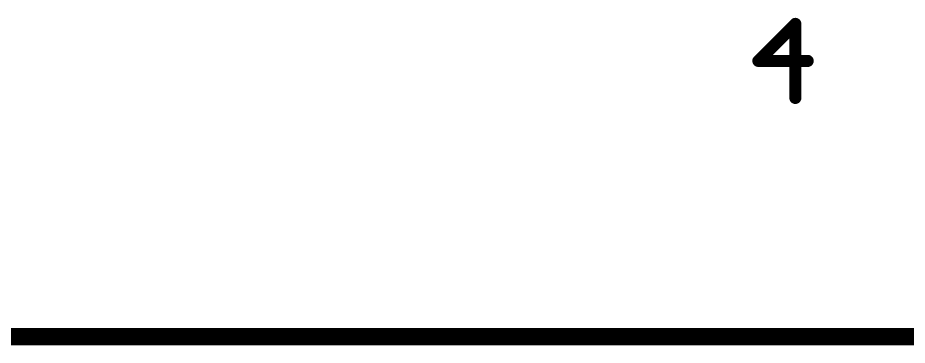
# Model space of a CAD drawing. Extents: x -7.1 to 67.6, y -9 to 27.6.
# Drawn here: x 27.64 to 40.77, y 22.73 to 27.56 of the extents above; entities that cross this region are included whole.
import ezdxf

# ---------------------------------------------------------------- set-up
doc = ezdxf.new("R2010")
doc.units = 0
for name, color, linetype in [('1', 12, 'CONTINUOUS'), ('16', 132, 'CONTINUOUS'), ('20', 4, 'CONTINUOUS'), ('21', 40, 'CONTINUOUS')]:
    doc.layers.add(name, color=color, linetype=linetype)

msp = doc.modelspace()

# ---------------------------------------------------------------- linework, layer by layer
at = {"layer": '1', "const_width": 0.254}
msp.add_lwpolyline([(46.99, 22.86), (11.43, 22.86)], dxfattribs=at)
at = {"layer": '16', "const_width": 0.254}
msp.add_lwpolyline([(46.99, 22.86), (11.43, 22.86)], dxfattribs=at)
at = {"layer": '20'}
msp.add_line((53.34, 22.86), (2.54, 22.86), dxfattribs=at)
at = {"layer": '21', "const_width": 0.1778}
for points in [[(39.1165, 27.471), (38.5699, 26.9245)], [(39.1165, 26.3779), (39.1165, 27.471)], [(38.5699, 26.9245), (39.2987, 26.9245)]]:
    msp.add_lwpolyline(points, dxfattribs=at)
at = {"layer": '21', "const_width": 0.0889}
for points in [[(39.1609, 27.471, 1), (39.072, 27.471)], [(39.1479, 27.4396, 1), (39.085, 27.5025)], [(38.5699, 26.9689, 1), (38.5699, 26.88)], [(38.5385, 26.9559, 1), (38.6013, 26.893)], [(39.2987, 26.88, 1), (39.2987, 26.9689)], [(39.072, 26.3779, 1), (39.1609, 26.3779)]]:
    msp.add_lwpolyline(points, format="xyb", dxfattribs=at)

doc.saveas('drawing.dxf')
